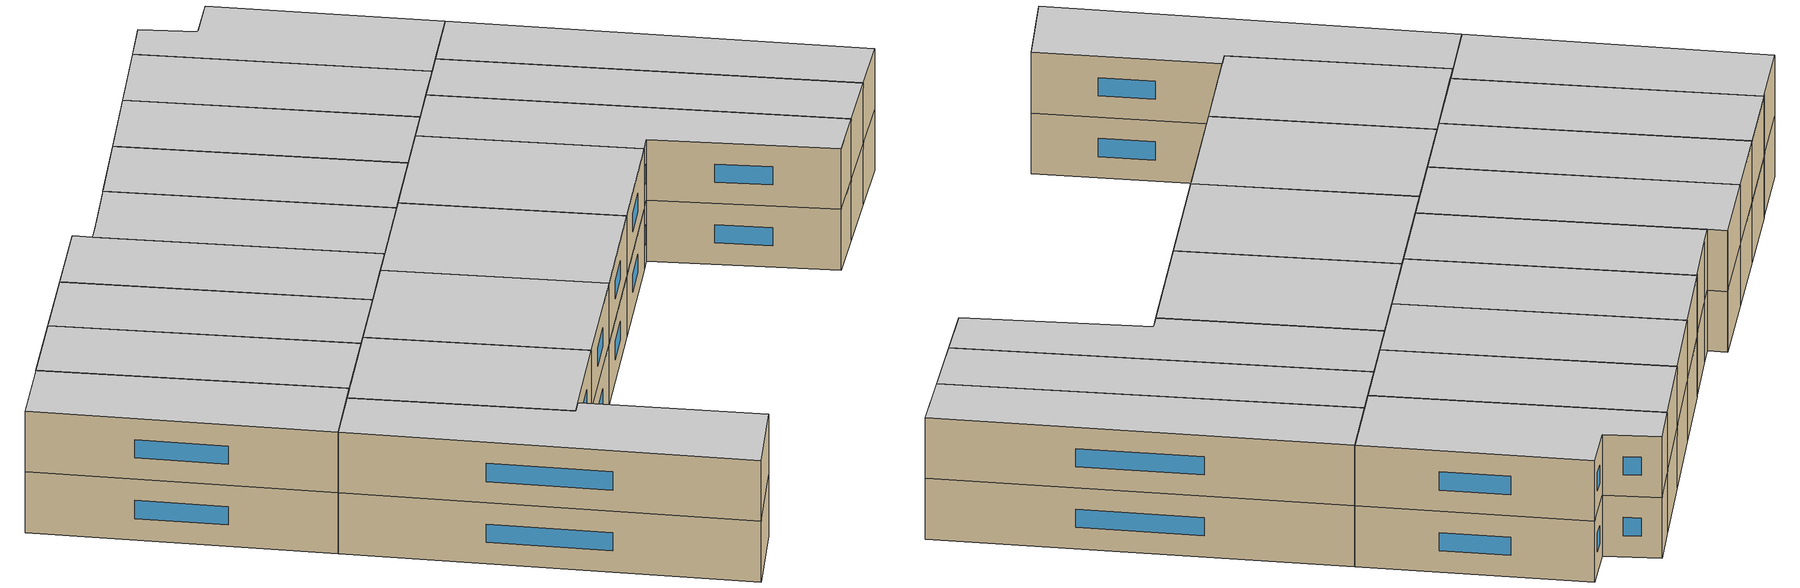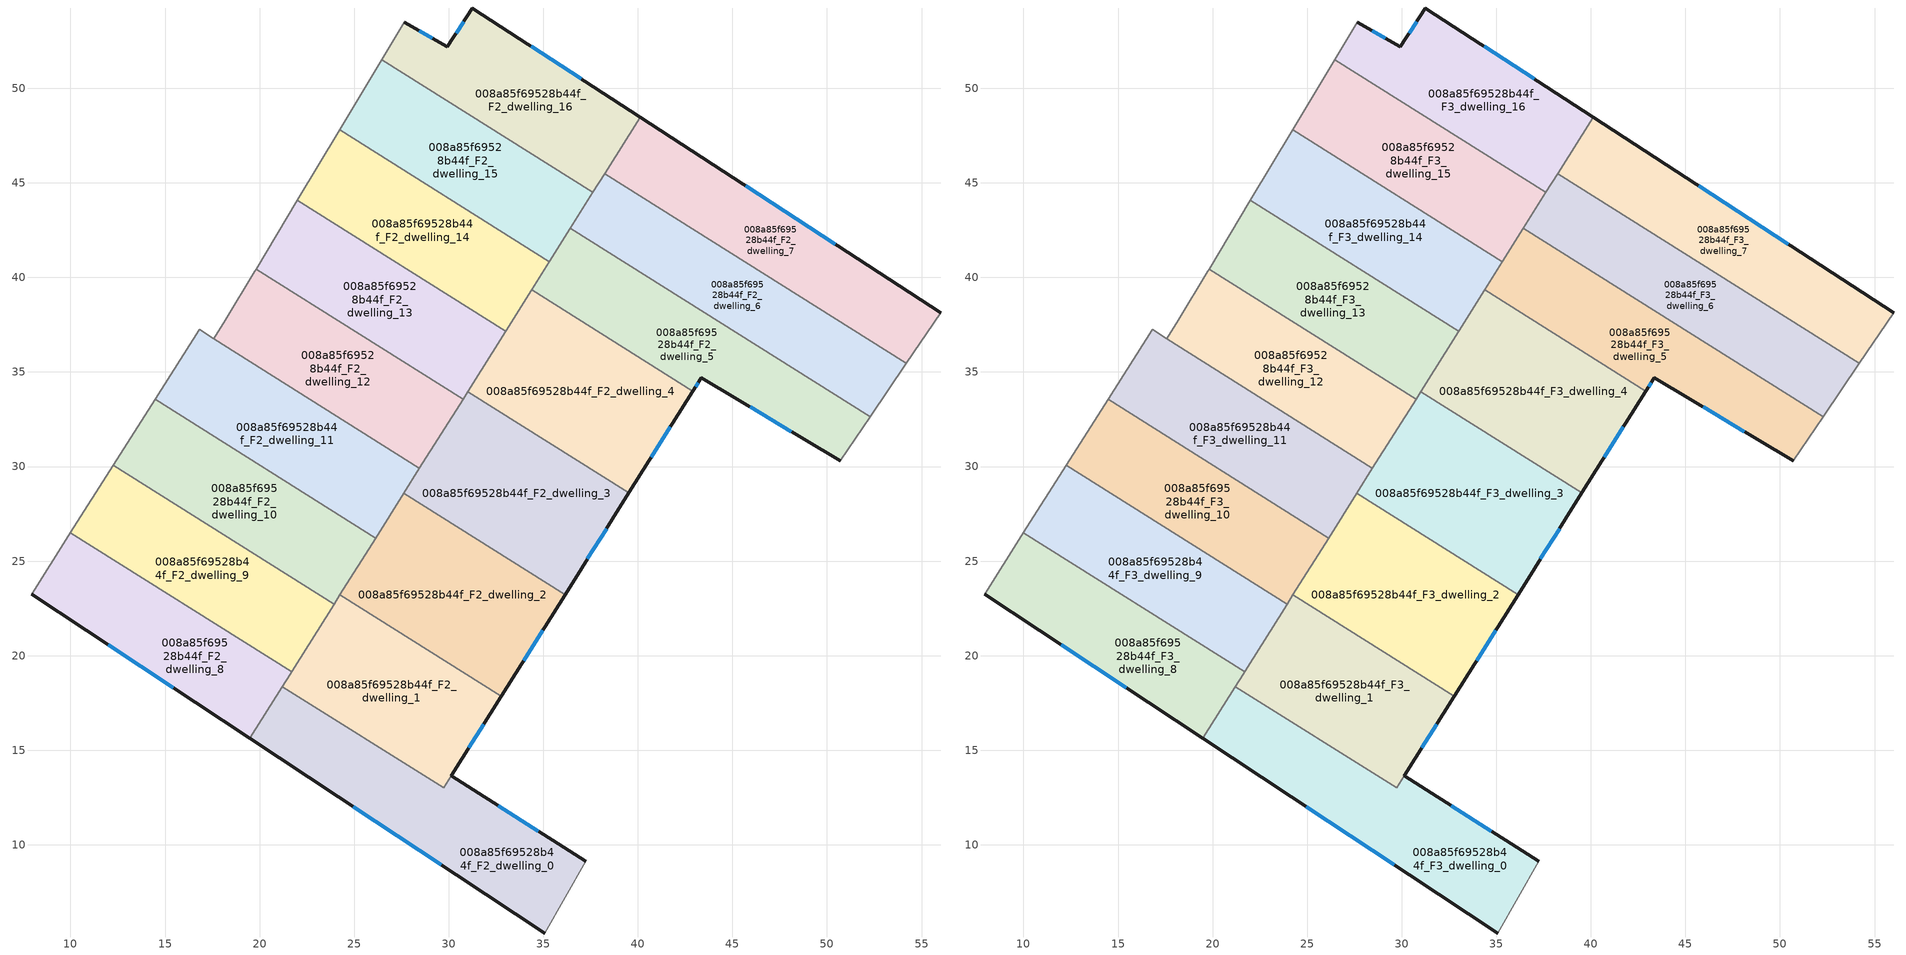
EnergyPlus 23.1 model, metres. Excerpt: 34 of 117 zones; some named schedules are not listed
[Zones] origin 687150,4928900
008a85f69528b44f_F2_dwelling_0
 floor to 008a85f69528b44f_F1_dwelling_0 (EU_floor_Construction): 30.13,13.66 37.23,9.14 35.07,5.34 19.48,15.63 21.2,18.37 29.72,13.01 z6
 wall outside (EU_wall_Construction): 19.48,15.63 35.07,5.34 / 37.23,9.14 30.13,13.66 z6:9
 wall adiabatic (EU_wall_Construction): 35.07,5.34 37.23,9.14 z6:9
 wall to 008a85f69528b44f_F2_dwelling_1 (EU_wall_Construction): 30.13,13.66 29.72,13.01 21.2,18.37 z6:9
 wall to 008a85f69528b44f_F2_dwelling_8 (EU_wall_Construction): 21.2,18.37 19.48,15.63 z6:9
 window (EU_Window_Construction): 24.95,12.02 29.61,8.95 / 34.74,10.72 32.62,12.07 z7.05:7.95
008a85f69528b44f_F2_dwelling_1
 floor to 008a85f69528b44f_F1_dwelling_1 (EU_floor_Construction): 32.77,17.85 29.72,13.01 21.2,18.37 24.25,23.21 z6
 wall outside (EU_wall_Construction): 30.13,13.66 32.77,17.85 z6:9
 wall to 008a85f69528b44f_F2_dwelling_2 (EU_wall_Construction): 32.77,17.85 24.25,23.21 z6:9
 wall to 008a85f69528b44f_F2_dwelling_9 (EU_wall_Construction): 23.94,22.73 21.69,19.14 z6:9
 wall to 008a85f69528b44f_F2_dwelling_8 (EU_wall_Construction): 21.69,19.14 21.61,19.02 21.2,18.37 z6:9
 wall to 008a85f69528b44f_F2_dwelling_10 (EU_wall_Construction): 24.25,23.21 23.94,22.73 z6:9
 window (EU_Window_Construction): 31.06,15.13 31.85,16.38 z7.05:7.95
008a85f69528b44f_F2_dwelling_10
 floor to 008a85f69528b44f_F1_dwelling_10 (EU_floor_Construction): 26.14,26.22 23.94,22.73 12.27,30.07 14.48,33.55 z6
 wall to 008a85f69528b44f_F2_dwelling_11 (EU_wall_Construction): 26.14,26.22 14.48,33.55 z6:9
 wall to 008a85f69528b44f_F2_dwelling_9 (EU_wall_Construction): 12.27,30.07 23.94,22.73 z6:9
 wall adiabatic (EU_wall_Construction): 14.48,33.55 12.27,30.07 z6:9
 wall to 008a85f69528b44f_F2_dwelling_2 (EU_wall_Construction): 24.25,23.21 26.14,26.22 z6:9
008a85f69528b44f_F2_dwelling_11
 floor to 008a85f69528b44f_F1_dwelling_11 (EU_floor_Construction): 28.45,29.9 26.14,26.22 14.48,33.55 16.81,37.23 16.82,37.25 17.57,36.75 z6
 wall adiabatic (EU_wall_Construction): 17.57,36.75 16.82,37.25 16.81,37.23 14.48,33.55 z6:9
 wall to 008a85f69528b44f_F2_dwelling_12 (EU_wall_Construction): 28.45,29.9 17.57,36.75 z6:9
 wall to 008a85f69528b44f_F2_dwelling_3 (EU_wall_Construction): 27.63,28.59 28.45,29.9 z6:9
 wall to 008a85f69528b44f_F2_dwelling_2 (EU_wall_Construction): 26.14,26.22 27.63,28.59 z6:9
008a85f69528b44f_F2_dwelling_12
 floor to 008a85f69528b44f_F1_dwelling_12 (EU_floor_Construction): 30.76,33.57 28.45,29.9 17.57,36.75 18.19,37.75 19.74,40.32 19.81,40.45 z6
 wall adiabatic (EU_wall_Construction): 19.81,40.45 19.74,40.32 18.19,37.75 17.57,36.75 z6:9
 wall to 008a85f69528b44f_F2_dwelling_13 (EU_wall_Construction): 30.76,33.57 19.81,40.45 z6:9
 wall to 008a85f69528b44f_F2_dwelling_3 (EU_wall_Construction): 28.45,29.9 30.76,33.57 z6:9
008a85f69528b44f_F2_dwelling_13
 floor to 008a85f69528b44f_F1_dwelling_13 (EU_floor_Construction): 33.01,37.15 30.76,33.57 19.81,40.45 21.99,44.07 z6
 wall to 008a85f69528b44f_F2_dwelling_14 (EU_wall_Construction): 33.01,37.15 21.99,44.07 z6:9
 wall adiabatic (EU_wall_Construction): 21.99,44.07 19.81,40.45 z6:9
 wall to 008a85f69528b44f_F2_dwelling_4 (EU_wall_Construction): 31.01,33.96 33.01,37.15 z6:9
 wall to 008a85f69528b44f_F2_dwelling_3 (EU_wall_Construction): 30.76,33.57 31.01,33.96 z6:9
008a85f69528b44f_F2_dwelling_14
 floor to 008a85f69528b44f_F1_dwelling_14 (EU_floor_Construction): 35.33,40.83 33.01,37.15 21.99,44.07 24.23,47.81 z6
 wall to 008a85f69528b44f_F2_dwelling_15 (EU_wall_Construction): 35.33,40.83 24.23,47.81 z6:9
 wall adiabatic (EU_wall_Construction): 24.23,47.81 21.99,44.07 z6:9
 wall to 008a85f69528b44f_F2_dwelling_5 (EU_wall_Construction): 34.38,39.34 35.33,40.83 z6:9
 wall to 008a85f69528b44f_F2_dwelling_4 (EU_wall_Construction): 33.01,37.15 34.38,39.34 z6:9
008a85f69528b44f_F2_dwelling_15
 floor to 008a85f69528b44f_F1_dwelling_15 (EU_floor_Construction): 37.63,44.5 35.33,40.83 24.23,47.81 26.46,51.51 z6
 wall to 008a85f69528b44f_F2_dwelling_16 (EU_wall_Construction): 37.63,44.5 26.46,51.51 z6:9
 wall adiabatic (EU_wall_Construction): 26.46,51.51 24.23,47.81 z6:9
 wall to 008a85f69528b44f_F2_dwelling_6 (EU_wall_Construction): 36.44,42.6 37.63,44.5 z6:9
 wall to 008a85f69528b44f_F2_dwelling_5 (EU_wall_Construction): 35.33,40.83 36.44,42.6 z6:9
008a85f69528b44f_F2_dwelling_16
 floor to 008a85f69528b44f_F1_dwelling_16 (EU_floor_Construction): 40.13,48.47 37.63,44.5 26.46,51.51 27.65,53.49 29.94,52.19 31.26,54.25 z6
 wall outside (EU_wall_Construction): 40.13,48.47 31.26,54.25 29.94,52.19 27.65,53.49 z6:9
 wall adiabatic (EU_wall_Construction): 27.65,53.49 26.46,51.51 z6:9
 wall to 008a85f69528b44f_F2_dwelling_7 (EU_wall_Construction): 38.25,45.48 40.13,48.47 z6:9
 wall to 008a85f69528b44f_F2_dwelling_6 (EU_wall_Construction): 37.63,44.49 38.25,45.48 z6:9
 window (EU_Window_Construction): 29.13,52.64 28.45,53.03 / 30.79,53.52 30.4,52.91 / 37.02,50.5 34.37,52.22 z7.05:7.95
008a85f69528b44f_F2_dwelling_2
 floor to 008a85f69528b44f_F1_dwelling_2 (EU_floor_Construction): 36.15,23.23 32.77,17.85 24.25,23.21 27.63,28.59 z6
 wall outside (EU_wall_Construction): 32.77,17.85 36.15,23.23 z6:9
 wall to 008a85f69528b44f_F2_dwelling_3 (EU_wall_Construction): 36.15,23.23 27.63,28.59 z6:9
 window (EU_Window_Construction): 33.96,19.74 34.97,21.34 z7.05:7.95
008a85f69528b44f_F2_dwelling_3
 floor to 008a85f69528b44f_F1_dwelling_3 (EU_floor_Construction): 39.53,28.6 36.15,23.23 27.63,28.59 31.01,33.96 z6
 wall outside (EU_wall_Construction): 36.15,23.23 39.53,28.6 z6:9
 wall to 008a85f69528b44f_F2_dwelling_4 (EU_wall_Construction): 39.53,28.6 31.01,33.96 z6:9
 window (EU_Window_Construction): 37.34,25.11 38.35,26.72 z7.05:7.95
008a85f69528b44f_F2_dwelling_4
 floor to 008a85f69528b44f_F1_dwelling_4 (EU_floor_Construction): 42.91,33.98 39.53,28.6 31.01,33.96 34.38,39.34 z6
 wall outside (EU_wall_Construction): 39.53,28.6 42.91,33.98 z6:9
 wall to 008a85f69528b44f_F2_dwelling_5 (EU_wall_Construction): 42.91,33.98 34.38,39.34 z6:9
 window (EU_Window_Construction): 40.72,30.49 41.73,32.09 z7.05:7.95
008a85f69528b44f_F2_dwelling_5
 floor to 008a85f69528b44f_F1_dwelling_5 (EU_floor_Construction): 52.29,32.64 50.69,30.3 43.36,34.7 42.91,33.98 34.38,39.34 36.44,42.6 z6
 wall outside (EU_wall_Construction): 42.91,33.98 43.36,34.7 50.69,30.3 z6:9
 wall to 008a85f69528b44f_F2_dwelling_6 (EU_wall_Construction): 52.29,32.64 36.44,42.6 z6:9
 wall adiabatic (EU_wall_Construction): 50.69,30.3 52.29,32.64 z6:9
 window (EU_Window_Construction): 45.93,33.15 48.12,31.84 / 43.07,34.23 43.21,34.44 z7.05:7.95
008a85f69528b44f_F2_dwelling_6
 floor to 008a85f69528b44f_F1_dwelling_6 (EU_floor_Construction): 54.2,35.45 52.29,32.64 36.44,42.6 38.25,45.48 z6
 wall to 008a85f69528b44f_F2_dwelling_7 (EU_wall_Construction): 54.2,35.45 38.25,45.48 z6:9
 wall adiabatic (EU_wall_Construction): 52.29,32.64 54.2,35.45 z6:9
008a85f69528b44f_F2_dwelling_7
 floor to 008a85f69528b44f_F1_dwelling_7 (EU_floor_Construction): 56.02,38.13 54.2,35.45 38.25,45.48 40.13,48.47 z6
 wall outside (EU_wall_Construction): 56.02,38.13 40.13,48.47 z6:9
 wall adiabatic (EU_wall_Construction): 54.2,35.45 56.02,38.13 z6:9
 window (EU_Window_Construction): 50.45,41.75 45.7,44.84 z7.05:7.95
008a85f69528b44f_F2_dwelling_8
 floor to 008a85f69528b44f_F1_dwelling_8 (EU_floor_Construction): 21.69,19.14 21.61,19.02 19.48,15.63 7.94,23.25 9.92,26.36 10,26.49 z6
 wall outside (EU_wall_Construction): 7.94,23.25 19.48,15.63 z6:9
 wall to 008a85f69528b44f_F2_dwelling_9 (EU_wall_Construction): 21.69,19.14 10,26.49 z6:9
 wall adiabatic (EU_wall_Construction): 10,26.49 9.92,26.36 7.94,23.25 z6:9
 window (EU_Window_Construction): 11.99,20.58 15.44,18.3 z7.05:7.95
008a85f69528b44f_F2_dwelling_9
 floor to 008a85f69528b44f_F1_dwelling_9 (EU_floor_Construction): 23.94,22.73 21.69,19.14 10,26.49 12.27,30.07 z6
 wall adiabatic (EU_wall_Construction): 12.27,30.07 10,26.49 z6:9
008a85f69528b44f_F3_dwelling_0
 floor to 008a85f69528b44f_F2_dwelling_0 (EU_floor_Construction): 30.13,13.66 37.23,9.14 35.07,5.34 19.48,15.63 21.2,18.37 29.72,13.01 z9
 wall outside (EU_wall_Construction): 19.48,15.63 35.07,5.34 / 37.23,9.14 30.13,13.66 z9:12
 wall adiabatic (EU_wall_Construction): 35.07,5.34 37.23,9.14 z9:12
 wall to 008a85f69528b44f_F3_dwelling_1 (EU_wall_Construction): 30.13,13.66 29.72,13.01 21.2,18.37 z9:12
 wall to 008a85f69528b44f_F3_dwelling_8 (EU_wall_Construction): 21.2,18.37 19.48,15.63 z9:12
 window (EU_Window_Construction): 24.95,12.02 29.61,8.95 / 34.74,10.72 32.62,12.07 z10.05:10.95
 ceiling to 008a85f69528b44f_F4_dwelling_0 (EU_floor_Construction): 35.07,5.34 37.23,9.14 30.13,13.66 29.72,13.01 21.2,18.37 19.48,15.63 z12
008a85f69528b44f_F3_dwelling_1
 floor to 008a85f69528b44f_F2_dwelling_1 (EU_floor_Construction): 32.77,17.85 29.72,13.01 21.2,18.37 24.25,23.21 z9
 wall outside (EU_wall_Construction): 30.13,13.66 32.77,17.85 z9:12
 wall to 008a85f69528b44f_F3_dwelling_2 (EU_wall_Construction): 32.77,17.85 24.25,23.21 z9:12
 wall to 008a85f69528b44f_F3_dwelling_9 (EU_wall_Construction): 23.94,22.73 21.69,19.14 z9:12
 wall to 008a85f69528b44f_F3_dwelling_8 (EU_wall_Construction): 21.69,19.14 21.61,19.02 21.2,18.37 z9:12
 wall to 008a85f69528b44f_F3_dwelling_10 (EU_wall_Construction): 24.25,23.21 23.94,22.73 z9:12
 window (EU_Window_Construction): 31.06,15.13 31.85,16.38 z10.05:10.95
 ceiling to 008a85f69528b44f_F4_dwelling_1 (EU_floor_Construction): 29.72,13.01 32.77,17.85 24.25,23.21 21.2,18.37 z12
008a85f69528b44f_F3_dwelling_10
 floor to 008a85f69528b44f_F2_dwelling_10 (EU_floor_Construction): 26.14,26.22 23.94,22.73 12.27,30.07 14.48,33.55 z9
 wall to 008a85f69528b44f_F3_dwelling_11 (EU_wall_Construction): 26.14,26.22 14.48,33.55 z9:12
 wall to 008a85f69528b44f_F3_dwelling_9 (EU_wall_Construction): 12.27,30.07 23.94,22.73 z9:12
 wall adiabatic (EU_wall_Construction): 14.48,33.55 12.27,30.07 z9:12
 wall to 008a85f69528b44f_F3_dwelling_2 (EU_wall_Construction): 24.25,23.21 26.14,26.22 z9:12
 ceiling to 008a85f69528b44f_F4_dwelling_10 (EU_floor_Construction): 23.94,22.73 26.14,26.22 14.48,33.55 12.27,30.07 z12
008a85f69528b44f_F3_dwelling_11
 floor to 008a85f69528b44f_F2_dwelling_11 (EU_floor_Construction): 28.45,29.9 26.14,26.22 14.48,33.55 16.81,37.23 16.82,37.25 17.57,36.75 z9
 wall adiabatic (EU_wall_Construction): 17.57,36.75 16.82,37.25 16.81,37.23 14.48,33.55 z9:12
 wall to 008a85f69528b44f_F3_dwelling_12 (EU_wall_Construction): 28.45,29.9 17.57,36.75 z9:12
 wall to 008a85f69528b44f_F3_dwelling_3 (EU_wall_Construction): 27.63,28.59 28.45,29.9 z9:12
 wall to 008a85f69528b44f_F3_dwelling_2 (EU_wall_Construction): 26.14,26.22 27.63,28.59 z9:12
 ceiling to 008a85f69528b44f_F4_dwelling_11 (EU_floor_Construction): 26.14,26.22 28.45,29.9 17.57,36.75 16.82,37.25 16.81,37.23 14.48,33.55 z12
008a85f69528b44f_F3_dwelling_12
 floor to 008a85f69528b44f_F2_dwelling_12 (EU_floor_Construction): 30.76,33.57 28.45,29.9 17.57,36.75 18.19,37.75 19.74,40.32 19.81,40.45 z9
 wall adiabatic (EU_wall_Construction): 19.81,40.45 19.74,40.32 18.19,37.75 17.57,36.75 z9:12
 wall to 008a85f69528b44f_F3_dwelling_13 (EU_wall_Construction): 30.76,33.57 19.81,40.45 z9:12
 wall to 008a85f69528b44f_F3_dwelling_3 (EU_wall_Construction): 28.45,29.9 30.76,33.57 z9:12
 ceiling to 008a85f69528b44f_F4_dwelling_12 (EU_floor_Construction): 28.45,29.9 30.76,33.57 19.81,40.45 19.74,40.32 18.19,37.75 17.57,36.75 z12
008a85f69528b44f_F3_dwelling_13
 floor to 008a85f69528b44f_F2_dwelling_13 (EU_floor_Construction): 33.01,37.15 30.76,33.57 19.81,40.45 21.99,44.07 z9
 wall to 008a85f69528b44f_F3_dwelling_14 (EU_wall_Construction): 33.01,37.15 21.99,44.07 z9:12
 wall adiabatic (EU_wall_Construction): 21.99,44.07 19.81,40.45 z9:12
 wall to 008a85f69528b44f_F3_dwelling_4 (EU_wall_Construction): 31.01,33.96 33.01,37.15 z9:12
 wall to 008a85f69528b44f_F3_dwelling_3 (EU_wall_Construction): 30.76,33.57 31.01,33.96 z9:12
 ceiling to 008a85f69528b44f_F4_dwelling_13 (EU_floor_Construction): 30.76,33.57 33.01,37.15 21.99,44.07 19.81,40.45 z12
008a85f69528b44f_F3_dwelling_14
 floor to 008a85f69528b44f_F2_dwelling_14 (EU_floor_Construction): 35.33,40.83 33.01,37.15 21.99,44.07 24.23,47.81 z9
 wall to 008a85f69528b44f_F3_dwelling_15 (EU_wall_Construction): 35.33,40.83 24.23,47.81 z9:12
 wall adiabatic (EU_wall_Construction): 24.23,47.81 21.99,44.07 z9:12
 wall to 008a85f69528b44f_F3_dwelling_5 (EU_wall_Construction): 34.38,39.34 35.33,40.83 z9:12
 wall to 008a85f69528b44f_F3_dwelling_4 (EU_wall_Construction): 33.01,37.15 34.38,39.34 z9:12
 ceiling to 008a85f69528b44f_F4_dwelling_14 (EU_floor_Construction): 33.01,37.15 35.33,40.83 24.23,47.81 21.99,44.07 z12
008a85f69528b44f_F3_dwelling_15
 floor to 008a85f69528b44f_F2_dwelling_15 (EU_floor_Construction): 37.63,44.5 35.33,40.83 24.23,47.81 26.46,51.51 z9
 wall to 008a85f69528b44f_F3_dwelling_16 (EU_wall_Construction): 37.63,44.5 26.46,51.51 z9:12
 wall adiabatic (EU_wall_Construction): 26.46,51.51 24.23,47.81 z9:12
 wall to 008a85f69528b44f_F3_dwelling_6 (EU_wall_Construction): 36.44,42.6 37.63,44.5 z9:12
 wall to 008a85f69528b44f_F3_dwelling_5 (EU_wall_Construction): 35.33,40.83 36.44,42.6 z9:12
 ceiling to 008a85f69528b44f_F4_dwelling_15 (EU_floor_Construction): 35.33,40.83 37.63,44.5 26.46,51.51 24.23,47.81 z12
008a85f69528b44f_F3_dwelling_16
 floor to 008a85f69528b44f_F2_dwelling_16 (EU_floor_Construction): 40.13,48.47 37.63,44.5 26.46,51.51 27.65,53.49 29.94,52.19 31.26,54.25 z9
 wall outside (EU_wall_Construction): 40.13,48.47 31.26,54.25 29.94,52.19 27.65,53.49 z9:12
 wall adiabatic (EU_wall_Construction): 27.65,53.49 26.46,51.51 z9:12
 wall to 008a85f69528b44f_F3_dwelling_7 (EU_wall_Construction): 38.25,45.48 40.13,48.47 z9:12
 wall to 008a85f69528b44f_F3_dwelling_6 (EU_wall_Construction): 37.63,44.49 38.25,45.48 z9:12
 window (EU_Window_Construction): 29.13,52.64 28.45,53.03 / 30.79,53.52 30.4,52.91 / 37.02,50.5 34.37,52.22 z10.05:10.95
 ceiling to 008a85f69528b44f_F4_dwelling_16 (EU_floor_Construction): 37.63,44.5 40.13,48.47 31.26,54.25 29.94,52.19 27.65,53.49 26.46,51.51 z12
008a85f69528b44f_F3_dwelling_2
 floor to 008a85f69528b44f_F2_dwelling_2 (EU_floor_Construction): 36.15,23.23 32.77,17.85 24.25,23.21 27.63,28.59 z9
 wall outside (EU_wall_Construction): 32.77,17.85 36.15,23.23 z9:12
 wall to 008a85f69528b44f_F3_dwelling_3 (EU_wall_Construction): 36.15,23.23 27.63,28.59 z9:12
 window (EU_Window_Construction): 33.96,19.74 34.97,21.34 z10.05:10.95
 ceiling to 008a85f69528b44f_F4_dwelling_2 (EU_floor_Construction): 32.77,17.85 36.15,23.23 27.63,28.59 24.25,23.21 z12
008a85f69528b44f_F3_dwelling_3
 floor to 008a85f69528b44f_F2_dwelling_3 (EU_floor_Construction): 39.53,28.6 36.15,23.23 27.63,28.59 31.01,33.96 z9
 wall outside (EU_wall_Construction): 36.15,23.23 39.53,28.6 z9:12
 wall to 008a85f69528b44f_F3_dwelling_4 (EU_wall_Construction): 39.53,28.6 31.01,33.96 z9:12
 window (EU_Window_Construction): 37.34,25.11 38.35,26.72 z10.05:10.95
 ceiling to 008a85f69528b44f_F4_dwelling_3 (EU_floor_Construction): 36.15,23.23 39.53,28.6 31.01,33.96 27.63,28.59 z12
008a85f69528b44f_F3_dwelling_4
 floor to 008a85f69528b44f_F2_dwelling_4 (EU_floor_Construction): 42.91,33.98 39.53,28.6 31.01,33.96 34.38,39.34 z9
 wall outside (EU_wall_Construction): 39.53,28.6 42.91,33.98 z9:12
 wall to 008a85f69528b44f_F3_dwelling_5 (EU_wall_Construction): 42.91,33.98 34.38,39.34 z9:12
 window (EU_Window_Construction): 40.72,30.49 41.73,32.09 z10.05:10.95
 ceiling to 008a85f69528b44f_F4_dwelling_4 (EU_floor_Construction): 39.53,28.6 42.91,33.98 34.38,39.34 31.01,33.96 z12
008a85f69528b44f_F3_dwelling_5
 floor to 008a85f69528b44f_F2_dwelling_5 (EU_floor_Construction): 52.29,32.64 50.69,30.3 43.36,34.7 42.91,33.98 34.38,39.34 36.44,42.6 z9
 wall outside (EU_wall_Construction): 42.91,33.98 43.36,34.7 50.69,30.3 z9:12
 wall to 008a85f69528b44f_F3_dwelling_6 (EU_wall_Construction): 52.29,32.64 36.44,42.6 z9:12
 wall adiabatic (EU_wall_Construction): 50.69,30.3 52.29,32.64 z9:12
 window (EU_Window_Construction): 45.93,33.15 48.12,31.84 / 43.07,34.23 43.21,34.44 z10.05:10.95
 ceiling to 008a85f69528b44f_F4_dwelling_5 (EU_floor_Construction): 50.69,30.3 52.29,32.64 36.44,42.6 34.38,39.34 42.91,33.98 43.36,34.7 z12
008a85f69528b44f_F3_dwelling_6
 floor to 008a85f69528b44f_F2_dwelling_6 (EU_floor_Construction): 54.2,35.45 52.29,32.64 36.44,42.6 38.25,45.48 z9
 wall to 008a85f69528b44f_F3_dwelling_7 (EU_wall_Construction): 54.2,35.45 38.25,45.48 z9:12
 wall adiabatic (EU_wall_Construction): 52.29,32.64 54.2,35.45 z9:12
 ceiling to 008a85f69528b44f_F4_dwelling_6 (EU_floor_Construction): 52.29,32.64 54.2,35.45 38.25,45.48 36.44,42.6 z12
008a85f69528b44f_F3_dwelling_7
 floor to 008a85f69528b44f_F2_dwelling_7 (EU_floor_Construction): 56.02,38.13 54.2,35.45 38.25,45.48 40.13,48.47 z9
 wall outside (EU_wall_Construction): 56.02,38.13 40.13,48.47 z9:12
 wall adiabatic (EU_wall_Construction): 54.2,35.45 56.02,38.13 z9:12
 window (EU_Window_Construction): 50.45,41.75 45.7,44.84 z10.05:10.95
 ceiling to 008a85f69528b44f_F4_dwelling_7 (EU_floor_Construction): 54.2,35.45 56.02,38.13 40.13,48.47 38.25,45.48 z12
008a85f69528b44f_F3_dwelling_8
 floor to 008a85f69528b44f_F2_dwelling_8 (EU_floor_Construction): 21.69,19.14 21.61,19.02 19.48,15.63 7.94,23.25 9.92,26.36 10,26.49 z9
 wall outside (EU_wall_Construction): 7.94,23.25 19.48,15.63 z9:12
 wall to 008a85f69528b44f_F3_dwelling_9 (EU_wall_Construction): 21.69,19.14 10,26.49 z9:12
 wall adiabatic (EU_wall_Construction): 10,26.49 9.92,26.36 7.94,23.25 z9:12
 window (EU_Window_Construction): 11.99,20.58 15.44,18.3 z10.05:10.95
 ceiling to 008a85f69528b44f_F4_dwelling_8 (EU_floor_Construction): 19.48,15.63 21.61,19.02 21.69,19.14 10,26.49 9.92,26.36 7.94,23.25 z12
008a85f69528b44f_F3_dwelling_9
 floor to 008a85f69528b44f_F2_dwelling_9 (EU_floor_Construction): 23.94,22.73 21.69,19.14 10,26.49 12.27,30.07 z9
 wall adiabatic (EU_wall_Construction): 12.27,30.07 10,26.49 z9:12
 ceiling to 008a85f69528b44f_F4_dwelling_9 (EU_floor_Construction): 21.69,19.14 23.94,22.73 12.27,30.07 10,26.49 z12
[Building]
EU S2 Campaign: North Axis=0; Terrain=City; Solar Distribution=FullExterior
[Site:Location]
Bologna: Latitude=44.5; Longitude=11.25; Time Zone=1; Elevation=37
[SizingPeriod:WeatherFileDays]
AnnualSizingPeriod: Begin Month=1; Begin Day of Month=1; End Month=12; End Day of Month=31; Day of Week for Start Day=Monday; Use Weather File Daylight Saving Period=No; Use Weather File Rain and Snow Indicators=No
[MATERIAL]
EU_InternalMass_Material: Roughness=MediumRough; Thickness=0.1; Conductivity=1; Density=1800; Specific Heat=900; Thermal Absorptance=0.9; Solar Absorptance=0.7; Visible Absorptance=0.7
[MATERIAL:NOMASS] Roughness=MediumRough; Thermal Absorptance=0.9; Solar Absorptance=0.7; Visible Absorptance=0.7
Name | Thermal Resistance
EU_wall_NoMass | 0.890213
EU_floor_NoMass | 0.79516
[WINDOWMATERIAL:SIMPLEGLAZINGSYSTEM]
EU_Window_SimpleGlazing: UFactor=4.49146; Solar Heat Gain Coefficient=0.85; Visible Transmittance=0.85
[CONSTRUCTION]
EU_wall_Construction: EU_wall_NoMass
EU_floor_Construction: EU_floor_NoMass
EU_Window_Construction: EU_Window_SimpleGlazing
EU_InternalMass_Construction: EU_InternalMass_Material
[ZONE] Type=1; Multiplier=1; Ceiling Height=autocalculate; Floor Area=autocalculate; Part of Total Floor Area=Yes
Name | Volume
008a85f69528b44f_F2_dwelling_0; 008a85f69528b44f_F3_dwelling_0 | 210.636
008a85f69528b44f_F2_dwelling_1; 008a85f69528b44f_F3_dwelling_1 | 172.948
008a85f69528b44f_F2_dwelling_10; 008a85f69528b44f_F3_dwelling_10 | 170.483
008a85f69528b44f_F2_dwelling_11; 008a85f69528b44f_F3_dwelling_11 | 179.602
008a85f69528b44f_F2_dwelling_12; 008a85f69528b44f_F3_dwelling_12 | 167.216
008a85f69528b44f_F2_dwelling_13; 008a85f69528b44f_F3_dwelling_13 | 164.655
008a85f69528b44f_F2_dwelling_14; 008a85f69528b44f_F3_dwelling_14 | 170.492
008a85f69528b44f_F2_dwelling_15; 008a85f69528b44f_F3_dwelling_15 | 170.498
008a85f69528b44f_F2_dwelling_16; 008a85f69528b44f_F3_dwelling_16 | 170.503
008a85f69528b44f_F2_dwelling_2; 008a85f69528b44f_F3_dwelling_2 | 191.799
008a85f69528b44f_F2_dwelling_3; 008a85f69528b44f_F3_dwelling_3 | 191.815
008a85f69528b44f_F2_dwelling_4; 008a85f69528b44f_F3_dwelling_4 | 191.766
008a85f69528b44f_F2_dwelling_5; 008a85f69528b44f_F3_dwelling_5 | 191.829
008a85f69528b44f_F2_dwelling_6; 008a85f69528b44f_F3_dwelling_6 | 191.784
008a85f69528b44f_F2_dwelling_7; 008a85f69528b44f_F3_dwelling_7 | 191.81
008a85f69528b44f_F2_dwelling_8; 008a85f69528b44f_F3_dwelling_8 | 165.532
008a85f69528b44f_F2_dwelling_9; 008a85f69528b44f_F3_dwelling_9 | 175.453
[INTERNALMASS] Construction=EU_InternalMass_Construction
Name | Zone or ZoneList | Surface Area
008a85f69528b44f_F2_dwelling_0_EU_InternalMass | 008a85f69528b44f_F2_dwelling_0 | 70.2125
008a85f69528b44f_F2_dwelling_1_EU_InternalMass | 008a85f69528b44f_F2_dwelling_1 | 57.6494
008a85f69528b44f_F2_dwelling_2_EU_InternalMass | 008a85f69528b44f_F2_dwelling_2 | 63.9327
008a85f69528b44f_F2_dwelling_3_EU_InternalMass | 008a85f69528b44f_F2_dwelling_3 | 63.9387
008a85f69528b44f_F2_dwelling_4_EU_InternalMass | 008a85f69528b44f_F2_dwelling_4 | 63.9216
008a85f69528b44f_F2_dwelling_5_EU_InternalMass | 008a85f69528b44f_F2_dwelling_5 | 63.9429
008a85f69528b44f_F2_dwelling_6_EU_InternalMass | 008a85f69528b44f_F2_dwelling_6 | 63.928
008a85f69528b44f_F2_dwelling_7_EU_InternalMass | 008a85f69528b44f_F2_dwelling_7 | 63.9367
008a85f69528b44f_F2_dwelling_8_EU_InternalMass | 008a85f69528b44f_F2_dwelling_8 | 55.1813
008a85f69528b44f_F2_dwelling_9_EU_InternalMass | 008a85f69528b44f_F2_dwelling_9 | 58.4811
008a85f69528b44f_F2_dwelling_10_EU_InternalMass | 008a85f69528b44f_F2_dwelling_10 | 56.8278
008a85f69528b44f_F2_dwelling_11_EU_InternalMass | 008a85f69528b44f_F2_dwelling_11 | 59.8673
008a85f69528b44f_F2_dwelling_12_EU_InternalMass | 008a85f69528b44f_F2_dwelling_12 | 55.7383
008a85f69528b44f_F2_dwelling_13_EU_InternalMass | 008a85f69528b44f_F2_dwelling_13 | 54.8841
008a85f69528b44f_F2_dwelling_14_EU_InternalMass | 008a85f69528b44f_F2_dwelling_14 | 56.8307
008a85f69528b44f_F2_dwelling_15_EU_InternalMass | 008a85f69528b44f_F2_dwelling_15 | 56.8328
008a85f69528b44f_F2_dwelling_16_EU_InternalMass | 008a85f69528b44f_F2_dwelling_16 | 56.8345
008a85f69528b44f_F3_dwelling_0_EU_InternalMass | 008a85f69528b44f_F3_dwelling_0 | 70.2125
008a85f69528b44f_F3_dwelling_1_EU_InternalMass | 008a85f69528b44f_F3_dwelling_1 | 57.6494
008a85f69528b44f_F3_dwelling_2_EU_InternalMass | 008a85f69528b44f_F3_dwelling_2 | 63.9327
008a85f69528b44f_F3_dwelling_3_EU_InternalMass | 008a85f69528b44f_F3_dwelling_3 | 63.9387
008a85f69528b44f_F3_dwelling_4_EU_InternalMass | 008a85f69528b44f_F3_dwelling_4 | 63.9216
008a85f69528b44f_F3_dwelling_5_EU_InternalMass | 008a85f69528b44f_F3_dwelling_5 | 63.9429
008a85f69528b44f_F3_dwelling_6_EU_InternalMass | 008a85f69528b44f_F3_dwelling_6 | 63.928
008a85f69528b44f_F3_dwelling_7_EU_InternalMass | 008a85f69528b44f_F3_dwelling_7 | 63.9367
008a85f69528b44f_F3_dwelling_8_EU_InternalMass | 008a85f69528b44f_F3_dwelling_8 | 55.1813
008a85f69528b44f_F3_dwelling_9_EU_InternalMass | 008a85f69528b44f_F3_dwelling_9 | 58.4811
008a85f69528b44f_F3_dwelling_10_EU_InternalMass | 008a85f69528b44f_F3_dwelling_10 | 56.8278
008a85f69528b44f_F3_dwelling_11_EU_InternalMass | 008a85f69528b44f_F3_dwelling_11 | 59.8673
008a85f69528b44f_F3_dwelling_12_EU_InternalMass | 008a85f69528b44f_F3_dwelling_12 | 55.7383
008a85f69528b44f_F3_dwelling_13_EU_InternalMass | 008a85f69528b44f_F3_dwelling_13 | 54.8841
008a85f69528b44f_F3_dwelling_14_EU_InternalMass | 008a85f69528b44f_F3_dwelling_14 | 56.8307
008a85f69528b44f_F3_dwelling_15_EU_InternalMass | 008a85f69528b44f_F3_dwelling_15 | 56.8328
008a85f69528b44f_F3_dwelling_16_EU_InternalMass | 008a85f69528b44f_F3_dwelling_16 | 56.8345
[OTHEREQUIPMENT] Fuel Type=Electricity; Design Level Calculation Method=Watts/Area; Power per Zone Floor Area=1; Fraction Latent=0; Fraction Radiant=0; Fraction Lost=0; Carbon Dioxide Generation Rate=0; EndUse Subcategory=EU_Step8_InternalGains
Name | Zone or ZoneList or Space or SpaceList | Schedule
EU_Step8_InternalGain_008a85f69528b44f_F2_dwelling_0_f000 | 008a85f69528b44f_F2_dwelling_0 | EU_Step8_GainSchedule_008a85f69528b44f_F2_dwelling_0_f000
EU_Step8_InternalGain_008a85f69528b44f_F2_dwelling_1_f000 | 008a85f69528b44f_F2_dwelling_1 | EU_Step8_GainSchedule_008a85f69528b44f_F2_dwelling_1_f000
EU_Step8_InternalGain_008a85f69528b44f_F2_dwelling_2_f000 | 008a85f69528b44f_F2_dwelling_2 | EU_Step8_GainSchedule_008a85f69528b44f_F2_dwelling_2_f000
EU_Step8_InternalGain_008a85f69528b44f_F2_dwelling_3_f000 | 008a85f69528b44f_F2_dwelling_3 | EU_Step8_GainSchedule_008a85f69528b44f_F2_dwelling_3_f000
EU_Step8_InternalGain_008a85f69528b44f_F2_dwelling_4_f000 | 008a85f69528b44f_F2_dwelling_4 | EU_Step8_GainSchedule_008a85f69528b44f_F2_dwelling_4_f000
EU_Step8_InternalGain_008a85f69528b44f_F2_dwelling_5_f000 | 008a85f69528b44f_F2_dwelling_5 | EU_Step8_GainSchedule_008a85f69528b44f_F2_dwelling_5_f000
EU_Step8_InternalGain_008a85f69528b44f_F2_dwelling_6_f000 | 008a85f69528b44f_F2_dwelling_6 | EU_Step8_GainSchedule_008a85f69528b44f_F2_dwelling_6_f000
EU_Step8_InternalGain_008a85f69528b44f_F2_dwelling_7_f000 | 008a85f69528b44f_F2_dwelling_7 | EU_Step8_GainSchedule_008a85f69528b44f_F2_dwelling_7_f000
EU_Step8_InternalGain_008a85f69528b44f_F2_dwelling_8_f000 | 008a85f69528b44f_F2_dwelling_8 | EU_Step8_GainSchedule_008a85f69528b44f_F2_dwelling_8_f000
EU_Step8_InternalGain_008a85f69528b44f_F2_dwelling_9_f000 | 008a85f69528b44f_F2_dwelling_9 | EU_Step8_GainSchedule_008a85f69528b44f_F2_dwelling_9_f000
EU_Step8_InternalGain_008a85f69528b44f_F2_dwelling_10_f000 | 008a85f69528b44f_F2_dwelling_10 | EU_Step8_GainSchedule_008a85f69528b44f_F2_dwelling_10_f000
EU_Step8_InternalGain_008a85f69528b44f_F2_dwelling_11_f000 | 008a85f69528b44f_F2_dwelling_11 | EU_Step8_GainSchedule_008a85f69528b44f_F2_dwelling_11_f000
EU_Step8_InternalGain_008a85f69528b44f_F2_dwelling_12_f000 | 008a85f69528b44f_F2_dwelling_12 | EU_Step8_GainSchedule_008a85f69528b44f_F2_dwelling_12_f000
EU_Step8_InternalGain_008a85f69528b44f_F2_dwelling_13_f000 | 008a85f69528b44f_F2_dwelling_13 | EU_Step8_GainSchedule_008a85f69528b44f_F2_dwelling_13_f000
EU_Step8_InternalGain_008a85f69528b44f_F2_dwelling_14_f000 | 008a85f69528b44f_F2_dwelling_14 | EU_Step8_GainSchedule_008a85f69528b44f_F2_dwelling_14_f000
EU_Step8_InternalGain_008a85f69528b44f_F2_dwelling_15_f000 | 008a85f69528b44f_F2_dwelling_15 | EU_Step8_GainSchedule_008a85f69528b44f_F2_dwelling_15_f000
EU_Step8_InternalGain_008a85f69528b44f_F2_dwelling_16_f000 | 008a85f69528b44f_F2_dwelling_16 | EU_Step8_GainSchedule_008a85f69528b44f_F2_dwelling_16_f000
EU_Step8_InternalGain_008a85f69528b44f_F3_dwelling_0_f000 | 008a85f69528b44f_F3_dwelling_0 | EU_Step8_GainSchedule_008a85f69528b44f_F3_dwelling_0_f000
EU_Step8_InternalGain_008a85f69528b44f_F3_dwelling_1_f000 | 008a85f69528b44f_F3_dwelling_1 | EU_Step8_GainSchedule_008a85f69528b44f_F3_dwelling_1_f000
EU_Step8_InternalGain_008a85f69528b44f_F3_dwelling_2_f000 | 008a85f69528b44f_F3_dwelling_2 | EU_Step8_GainSchedule_008a85f69528b44f_F3_dwelling_2_f000
EU_Step8_InternalGain_008a85f69528b44f_F3_dwelling_3_f000 | 008a85f69528b44f_F3_dwelling_3 | EU_Step8_GainSchedule_008a85f69528b44f_F3_dwelling_3_f000
EU_Step8_InternalGain_008a85f69528b44f_F3_dwelling_4_f000 | 008a85f69528b44f_F3_dwelling_4 | EU_Step8_GainSchedule_008a85f69528b44f_F3_dwelling_4_f000
EU_Step8_InternalGain_008a85f69528b44f_F3_dwelling_5_f000 | 008a85f69528b44f_F3_dwelling_5 | EU_Step8_GainSchedule_008a85f69528b44f_F3_dwelling_5_f000
EU_Step8_InternalGain_008a85f69528b44f_F3_dwelling_6_f000 | 008a85f69528b44f_F3_dwelling_6 | EU_Step8_GainSchedule_008a85f69528b44f_F3_dwelling_6_f000
EU_Step8_InternalGain_008a85f69528b44f_F3_dwelling_7_f000 | 008a85f69528b44f_F3_dwelling_7 | EU_Step8_GainSchedule_008a85f69528b44f_F3_dwelling_7_f000
EU_Step8_InternalGain_008a85f69528b44f_F3_dwelling_8_f000 | 008a85f69528b44f_F3_dwelling_8 | EU_Step8_GainSchedule_008a85f69528b44f_F3_dwelling_8_f000
EU_Step8_InternalGain_008a85f69528b44f_F3_dwelling_9_f000 | 008a85f69528b44f_F3_dwelling_9 | EU_Step8_GainSchedule_008a85f69528b44f_F3_dwelling_9_f000
EU_Step8_InternalGain_008a85f69528b44f_F3_dwelling_10_f000 | 008a85f69528b44f_F3_dwelling_10 | EU_Step8_GainSchedule_008a85f69528b44f_F3_dwelling_10_f000
EU_Step8_InternalGain_008a85f69528b44f_F3_dwelling_11_f000 | 008a85f69528b44f_F3_dwelling_11 | EU_Step8_GainSchedule_008a85f69528b44f_F3_dwelling_11_f000
EU_Step8_InternalGain_008a85f69528b44f_F3_dwelling_12_f000 | 008a85f69528b44f_F3_dwelling_12 | EU_Step8_GainSchedule_008a85f69528b44f_F3_dwelling_12_f000
EU_Step8_InternalGain_008a85f69528b44f_F3_dwelling_13_f000 | 008a85f69528b44f_F3_dwelling_13 | EU_Step8_GainSchedule_008a85f69528b44f_F3_dwelling_13_f000
EU_Step8_InternalGain_008a85f69528b44f_F3_dwelling_14_f000 | 008a85f69528b44f_F3_dwelling_14 | EU_Step8_GainSchedule_008a85f69528b44f_F3_dwelling_14_f000
EU_Step8_InternalGain_008a85f69528b44f_F3_dwelling_15_f000 | 008a85f69528b44f_F3_dwelling_15 | EU_Step8_GainSchedule_008a85f69528b44f_F3_dwelling_15_f000
EU_Step8_InternalGain_008a85f69528b44f_F3_dwelling_16_f000 | 008a85f69528b44f_F3_dwelling_16 | EU_Step8_GainSchedule_008a85f69528b44f_F3_dwelling_16_f000
[ZONEVENTILATION:DESIGNFLOWRATE] Schedule=EU_AlwaysOn; Design Flow Rate Calculation Method=AirChanges/Hour; Air Changes per Hour=0.718634; Ventilation Type=Natural; Fan Pressure Rise=0; Fan Total Efficiency=1; Constant Term Coefficient=1; Temperature Term Coefficient=0; Velocity Term Coefficient=0; Velocity Squared Term Coefficient=0; Minimum Indoor Temperature=-100; Maximum Indoor Temperature=100; Delta Temperature=-100; Minimum Outdoor Temperature=-100; Maximum Outdoor Temperature=100; Maximum Wind Speed=40
Name | Zone or ZoneList or Space or SpaceList
EU_ConstantAir_008a85f69528b44f_F2_dwelling_0 | 008a85f69528b44f_F2_dwelling_0
EU_ConstantAir_008a85f69528b44f_F2_dwelling_1 | 008a85f69528b44f_F2_dwelling_1
EU_ConstantAir_008a85f69528b44f_F2_dwelling_2 | 008a85f69528b44f_F2_dwelling_2
EU_ConstantAir_008a85f69528b44f_F2_dwelling_3 | 008a85f69528b44f_F2_dwelling_3
EU_ConstantAir_008a85f69528b44f_F2_dwelling_4 | 008a85f69528b44f_F2_dwelling_4
EU_ConstantAir_008a85f69528b44f_F2_dwelling_5 | 008a85f69528b44f_F2_dwelling_5
EU_ConstantAir_008a85f69528b44f_F2_dwelling_6 | 008a85f69528b44f_F2_dwelling_6
EU_ConstantAir_008a85f69528b44f_F2_dwelling_7 | 008a85f69528b44f_F2_dwelling_7
EU_ConstantAir_008a85f69528b44f_F2_dwelling_8 | 008a85f69528b44f_F2_dwelling_8
EU_ConstantAir_008a85f69528b44f_F2_dwelling_9 | 008a85f69528b44f_F2_dwelling_9
EU_ConstantAir_008a85f69528b44f_F2_dwelling_10 | 008a85f69528b44f_F2_dwelling_10
EU_ConstantAir_008a85f69528b44f_F2_dwelling_11 | 008a85f69528b44f_F2_dwelling_11
EU_ConstantAir_008a85f69528b44f_F2_dwelling_12 | 008a85f69528b44f_F2_dwelling_12
EU_ConstantAir_008a85f69528b44f_F2_dwelling_13 | 008a85f69528b44f_F2_dwelling_13
EU_ConstantAir_008a85f69528b44f_F2_dwelling_14 | 008a85f69528b44f_F2_dwelling_14
EU_ConstantAir_008a85f69528b44f_F2_dwelling_15 | 008a85f69528b44f_F2_dwelling_15
EU_ConstantAir_008a85f69528b44f_F2_dwelling_16 | 008a85f69528b44f_F2_dwelling_16
EU_ConstantAir_008a85f69528b44f_F3_dwelling_0 | 008a85f69528b44f_F3_dwelling_0
EU_ConstantAir_008a85f69528b44f_F3_dwelling_1 | 008a85f69528b44f_F3_dwelling_1
EU_ConstantAir_008a85f69528b44f_F3_dwelling_2 | 008a85f69528b44f_F3_dwelling_2
EU_ConstantAir_008a85f69528b44f_F3_dwelling_3 | 008a85f69528b44f_F3_dwelling_3
EU_ConstantAir_008a85f69528b44f_F3_dwelling_4 | 008a85f69528b44f_F3_dwelling_4
EU_ConstantAir_008a85f69528b44f_F3_dwelling_5 | 008a85f69528b44f_F3_dwelling_5
EU_ConstantAir_008a85f69528b44f_F3_dwelling_6 | 008a85f69528b44f_F3_dwelling_6
EU_ConstantAir_008a85f69528b44f_F3_dwelling_7 | 008a85f69528b44f_F3_dwelling_7
EU_ConstantAir_008a85f69528b44f_F3_dwelling_8 | 008a85f69528b44f_F3_dwelling_8
EU_ConstantAir_008a85f69528b44f_F3_dwelling_9 | 008a85f69528b44f_F3_dwelling_9
EU_ConstantAir_008a85f69528b44f_F3_dwelling_10 | 008a85f69528b44f_F3_dwelling_10
EU_ConstantAir_008a85f69528b44f_F3_dwelling_11 | 008a85f69528b44f_F3_dwelling_11
EU_ConstantAir_008a85f69528b44f_F3_dwelling_12 | 008a85f69528b44f_F3_dwelling_12
EU_ConstantAir_008a85f69528b44f_F3_dwelling_13 | 008a85f69528b44f_F3_dwelling_13
EU_ConstantAir_008a85f69528b44f_F3_dwelling_14 | 008a85f69528b44f_F3_dwelling_14
EU_ConstantAir_008a85f69528b44f_F3_dwelling_15 | 008a85f69528b44f_F3_dwelling_15
EU_ConstantAir_008a85f69528b44f_F3_dwelling_16 | 008a85f69528b44f_F3_dwelling_16
[HVACTEMPLATE:ZONE:IDEALLOADSAIRSYSTEM] System Availability Schedule=EU_AlwaysOn; Maximum Heating Supply Air Temperature=50; Minimum Cooling Supply Air Temperature=13; Maximum Heating Supply Air Humidity Ratio=0.0156; Minimum Cooling Supply Air Humidity Ratio=0.0077; Heating Limit=NoLimit; Cooling Limit=NoLimit; Heating Availability Schedule=EU_AlwaysOn; Cooling Availability Schedule=EU_CoolingOff; Dehumidification Control Type=ConstantSensibleHeatRatio; Cooling Sensible Heat Ratio=0.7; Dehumidification Setpoint=60; Humidification Control Type=None; Humidification Setpoint=30; Outdoor Air Method=None; Outdoor Air Flow Rate per Person=0.00944; Outdoor Air Flow Rate per Zone Floor Area=0; Outdoor Air Flow Rate per Zone=0; Demand Controlled Ventilation Type=None; Outdoor Air Economizer Type=NoEconomizer; Heat Recovery Type=None; Sensible Heat Recovery Effectiveness=0.7; Latent Heat Recovery Effectiveness=0.65
Name | Template Thermostat
008a85f69528b44f_F2_dwelling_0 | EU_HeatOnly_008a85f69528b44f_F2_dwelling_0
008a85f69528b44f_F2_dwelling_1 | EU_HeatOnly_008a85f69528b44f_F2_dwelling_1
008a85f69528b44f_F2_dwelling_2 | EU_HeatOnly_008a85f69528b44f_F2_dwelling_2
008a85f69528b44f_F2_dwelling_3 | EU_HeatOnly_008a85f69528b44f_F2_dwelling_3
008a85f69528b44f_F2_dwelling_4 | EU_HeatOnly_008a85f69528b44f_F2_dwelling_4
008a85f69528b44f_F2_dwelling_5 | EU_HeatOnly_008a85f69528b44f_F2_dwelling_5
008a85f69528b44f_F2_dwelling_6 | EU_HeatOnly_008a85f69528b44f_F2_dwelling_6
008a85f69528b44f_F2_dwelling_7 | EU_HeatOnly_008a85f69528b44f_F2_dwelling_7
008a85f69528b44f_F2_dwelling_8 | EU_HeatOnly_008a85f69528b44f_F2_dwelling_8
008a85f69528b44f_F2_dwelling_9 | EU_HeatOnly_008a85f69528b44f_F2_dwelling_9
008a85f69528b44f_F2_dwelling_10 | EU_HeatOnly_008a85f69528b44f_F2_dwelling_10
008a85f69528b44f_F2_dwelling_11 | EU_HeatOnly_008a85f69528b44f_F2_dwelling_11
008a85f69528b44f_F2_dwelling_12 | EU_HeatOnly_008a85f69528b44f_F2_dwelling_12
008a85f69528b44f_F2_dwelling_13 | EU_HeatOnly_008a85f69528b44f_F2_dwelling_13
008a85f69528b44f_F2_dwelling_14 | EU_HeatOnly_008a85f69528b44f_F2_dwelling_14
008a85f69528b44f_F2_dwelling_15 | EU_HeatOnly_008a85f69528b44f_F2_dwelling_15
008a85f69528b44f_F2_dwelling_16 | EU_HeatOnly_008a85f69528b44f_F2_dwelling_16
008a85f69528b44f_F3_dwelling_0 | EU_HeatOnly_008a85f69528b44f_F3_dwelling_0
008a85f69528b44f_F3_dwelling_1 | EU_HeatOnly_008a85f69528b44f_F3_dwelling_1
008a85f69528b44f_F3_dwelling_2 | EU_HeatOnly_008a85f69528b44f_F3_dwelling_2
008a85f69528b44f_F3_dwelling_3 | EU_HeatOnly_008a85f69528b44f_F3_dwelling_3
008a85f69528b44f_F3_dwelling_4 | EU_HeatOnly_008a85f69528b44f_F3_dwelling_4
008a85f69528b44f_F3_dwelling_5 | EU_HeatOnly_008a85f69528b44f_F3_dwelling_5
008a85f69528b44f_F3_dwelling_6 | EU_HeatOnly_008a85f69528b44f_F3_dwelling_6
008a85f69528b44f_F3_dwelling_7 | EU_HeatOnly_008a85f69528b44f_F3_dwelling_7
008a85f69528b44f_F3_dwelling_8 | EU_HeatOnly_008a85f69528b44f_F3_dwelling_8
008a85f69528b44f_F3_dwelling_9 | EU_HeatOnly_008a85f69528b44f_F3_dwelling_9
008a85f69528b44f_F3_dwelling_10 | EU_HeatOnly_008a85f69528b44f_F3_dwelling_10
008a85f69528b44f_F3_dwelling_11 | EU_HeatOnly_008a85f69528b44f_F3_dwelling_11
008a85f69528b44f_F3_dwelling_12 | EU_HeatOnly_008a85f69528b44f_F3_dwelling_12
008a85f69528b44f_F3_dwelling_13 | EU_HeatOnly_008a85f69528b44f_F3_dwelling_13
008a85f69528b44f_F3_dwelling_14 | EU_HeatOnly_008a85f69528b44f_F3_dwelling_14
008a85f69528b44f_F3_dwelling_15 | EU_HeatOnly_008a85f69528b44f_F3_dwelling_15
008a85f69528b44f_F3_dwelling_16 | EU_HeatOnly_008a85f69528b44f_F3_dwelling_16
[SIZING:ZONE] Zone Cooling Design Supply Air Temperature Input Method=SupplyAirTemperature; Zone Cooling Design Supply Air Temperature=13; Zone Heating Design Supply Air Temperature Input Method=SupplyAirTemperature; Zone Heating Design Supply Air Temperature=50; Zone Cooling Design Supply Air Humidity Ratio=0.008; Zone Heating Design Supply Air Humidity Ratio=0.008; Cooling Design Air Flow Method=DesignDay; Cooling Design Air Flow Rate=0; Cooling Minimum Air Flow per Zone Floor Area=0.000762; Cooling Minimum Air Flow=0; Cooling Minimum Air Flow Fraction=0.2; Heating Design Air Flow Method=DesignDay; Heating Design Air Flow Rate=0; Heating Maximum Air Flow per Zone Floor Area=0.002032; Heating Maximum Air Flow=0.141576; Heating Maximum Air Flow Fraction=0.3; Account for Dedicated Outdoor Air System=No; Dedicated Outdoor Air System Control Strategy=NeutralSupplyAir; Dedicated Outdoor Air Low Setpoint Temperature for Design=autosize; Dedicated Outdoor Air High Setpoint Temperature for Design=autosize; Zone Load Sizing Method=Sensible Load Only No Latent Load; Zone Latent Cooling Design Supply Air Humidity Ratio Input Method=HumidityRatioDifference; Zone Cooling Design Supply Air Humidity Ratio Difference=0.005; Zone Latent Heating Design Supply Air Humidity Ratio Input Method=HumidityRatioDifference; Zone Humidification Design Supply Air Humidity Ratio Difference=0.005
008a85f69528b44f_F2_dwelling_0; 008a85f69528b44f_F2_dwelling_1; 008a85f69528b44f_F2_dwelling_2; 008a85f69528b44f_F2_dwelling_3; 008a85f69528b44f_F2_dwelling_4; 008a85f69528b44f_F2_dwelling_5; 008a85f69528b44f_F2_dwelling_6; 008a85f69528b44f_F2_dwelling_7; 008a85f69528b44f_F2_dwelling_8; 008a85f69528b44f_F2_dwelling_9; 008a85f69528b44f_F2_dwelling_10; 008a85f69528b44f_F2_dwelling_11; 008a85f69528b44f_F2_dwelling_12; 008a85f69528b44f_F2_dwelling_13; 008a85f69528b44f_F2_dwelling_14; 008a85f69528b44f_F2_dwelling_15; 008a85f69528b44f_F2_dwelling_16; 008a85f69528b44f_F3_dwelling_0; 008a85f69528b44f_F3_dwelling_1; 008a85f69528b44f_F3_dwelling_2; 008a85f69528b44f_F3_dwelling_3; 008a85f69528b44f_F3_dwelling_4; 008a85f69528b44f_F3_dwelling_5; 008a85f69528b44f_F3_dwelling_6; 008a85f69528b44f_F3_dwelling_7; 008a85f69528b44f_F3_dwelling_8; 008a85f69528b44f_F3_dwelling_9; 008a85f69528b44f_F3_dwelling_10; 008a85f69528b44f_F3_dwelling_11; 008a85f69528b44f_F3_dwelling_12; 008a85f69528b44f_F3_dwelling_13; 008a85f69528b44f_F3_dwelling_14; 008a85f69528b44f_F3_dwelling_15; 008a85f69528b44f_F3_dwelling_16
[SCHEDULE:FILE] Column Number=1; Rows to Skip at Top=0; Number of Hours of Data=8760; Column Separator=Comma; Interpolate to Timestep=No; Minutes per Item=60; Adjust Schedule for Daylight Savings=Yes
Name | File
EU_Step8_GainSchedule_008a85f69528b44f_F2_dwelling_0_f000 | ../../schedules/008a85f69528b44f/008a85f69528b44f_F2_dwelling_0_f000_gain.csv
EU_Step8_GainSchedule_008a85f69528b44f_F2_dwelling_1_f000 | ../../schedules/008a85f69528b44f/008a85f69528b44f_F2_dwelling_1_f000_gain.csv
EU_Step8_GainSchedule_008a85f69528b44f_F2_dwelling_2_f000 | ../../schedules/008a85f69528b44f/008a85f69528b44f_F2_dwelling_2_f000_gain.csv
EU_Step8_GainSchedule_008a85f69528b44f_F2_dwelling_3_f000 | ../../schedules/008a85f69528b44f/008a85f69528b44f_F2_dwelling_3_f000_gain.csv
EU_Step8_GainSchedule_008a85f69528b44f_F2_dwelling_4_f000 | ../../schedules/008a85f69528b44f/008a85f69528b44f_F2_dwelling_4_f000_gain.csv
EU_Step8_GainSchedule_008a85f69528b44f_F2_dwelling_5_f000 | ../../schedules/008a85f69528b44f/008a85f69528b44f_F2_dwelling_5_f000_gain.csv
EU_Step8_GainSchedule_008a85f69528b44f_F2_dwelling_6_f000 | ../../schedules/008a85f69528b44f/008a85f69528b44f_F2_dwelling_6_f000_gain.csv
EU_Step8_GainSchedule_008a85f69528b44f_F2_dwelling_7_f000 | ../../schedules/008a85f69528b44f/008a85f69528b44f_F2_dwelling_7_f000_gain.csv
EU_Step8_GainSchedule_008a85f69528b44f_F2_dwelling_8_f000 | ../../schedules/008a85f69528b44f/008a85f69528b44f_F2_dwelling_8_f000_gain.csv
EU_Step8_GainSchedule_008a85f69528b44f_F2_dwelling_9_f000 | ../../schedules/008a85f69528b44f/008a85f69528b44f_F2_dwelling_9_f000_gain.csv
EU_Step8_GainSchedule_008a85f69528b44f_F2_dwelling_10_f000 | ../../schedules/008a85f69528b44f/008a85f69528b44f_F2_dwelling_10_f000_gain.csv
EU_Step8_GainSchedule_008a85f69528b44f_F2_dwelling_11_f000 | ../../schedules/008a85f69528b44f/008a85f69528b44f_F2_dwelling_11_f000_gain.csv
EU_Step8_GainSchedule_008a85f69528b44f_F2_dwelling_12_f000 | ../../schedules/008a85f69528b44f/008a85f69528b44f_F2_dwelling_12_f000_gain.csv
EU_Step8_GainSchedule_008a85f69528b44f_F2_dwelling_13_f000 | ../../schedules/008a85f69528b44f/008a85f69528b44f_F2_dwelling_13_f000_gain.csv
EU_Step8_GainSchedule_008a85f69528b44f_F2_dwelling_14_f000 | ../../schedules/008a85f69528b44f/008a85f69528b44f_F2_dwelling_14_f000_gain.csv
EU_Step8_GainSchedule_008a85f69528b44f_F2_dwelling_15_f000 | ../../schedules/008a85f69528b44f/008a85f69528b44f_F2_dwelling_15_f000_gain.csv
EU_Step8_GainSchedule_008a85f69528b44f_F2_dwelling_16_f000 | ../../schedules/008a85f69528b44f/008a85f69528b44f_F2_dwelling_16_f000_gain.csv
EU_Step8_GainSchedule_008a85f69528b44f_F3_dwelling_0_f000 | ../../schedules/008a85f69528b44f/008a85f69528b44f_F3_dwelling_0_f000_gain.csv
EU_Step8_GainSchedule_008a85f69528b44f_F3_dwelling_1_f000 | ../../schedules/008a85f69528b44f/008a85f69528b44f_F3_dwelling_1_f000_gain.csv
EU_Step8_GainSchedule_008a85f69528b44f_F3_dwelling_2_f000 | ../../schedules/008a85f69528b44f/008a85f69528b44f_F3_dwelling_2_f000_gain.csv
EU_Step8_GainSchedule_008a85f69528b44f_F3_dwelling_3_f000 | ../../schedules/008a85f69528b44f/008a85f69528b44f_F3_dwelling_3_f000_gain.csv
EU_Step8_GainSchedule_008a85f69528b44f_F3_dwelling_4_f000 | ../../schedules/008a85f69528b44f/008a85f69528b44f_F3_dwelling_4_f000_gain.csv
EU_Step8_GainSchedule_008a85f69528b44f_F3_dwelling_5_f000 | ../../schedules/008a85f69528b44f/008a85f69528b44f_F3_dwelling_5_f000_gain.csv
